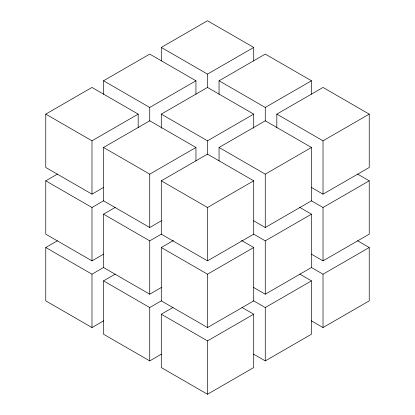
<?xml version="1.0" encoding="UTF-8"?>
<svg xmlns="http://www.w3.org/2000/svg" width="415" height="415" viewBox="0 0 415 415"><rect width="100%" height="100%" fill="white"/><g stroke="black" fill="none" stroke-linecap="round" stroke-linejoin="round"><path stroke-width="0.62" d="M103.667 187.409L91.98 194.158L45.769 167.484L45.769 114.125L91.98 87.446L138.185 114.125L138.185 127.623M103.532 94.278L103.532 80.775L149.737 54.1L195.947 80.775L195.947 94.278M161.29 60.927L161.29 47.429L207.5 20.75L253.71 47.429L253.71 60.927M45.769 114.125L91.98 140.804L138.185 114.125M103.532 80.775L149.737 107.454L195.947 80.775M161.29 47.429L207.5 74.109L253.71 47.429M103.667 254.11L91.98 260.859L45.769 234.179L45.769 180.821L57.462 174.072M161.43 220.759L149.737 227.508L103.532 200.829L103.532 147.47L149.737 120.796L195.947 147.47L195.947 160.973M161.29 128.266L161.29 114.125L207.5 87.446L253.71 114.125L253.71 128.266M219.053 94.278L219.053 80.775L265.263 54.1L311.468 80.775L311.468 94.278M45.769 180.821L91.98 207.5L103.667 200.751M103.532 147.47L149.737 174.15L195.947 147.47M161.29 114.125L207.5 140.804L253.71 114.125M219.053 80.775L265.263 107.454L311.468 80.775M103.667 320.805L91.98 327.554L45.769 300.875L45.769 247.516L57.462 240.767M161.43 287.455L149.737 294.204L103.532 267.525L103.532 214.171L115.22 207.417M161.29 180.821L207.5 154.141L253.71 180.821L253.71 234.179L207.5 260.859L161.29 234.179L161.29 180.821L207.5 207.5L253.71 180.821M219.053 160.973L219.053 147.47L265.263 120.796L311.468 147.47L311.468 200.829L265.263 227.508L253.57 220.759M276.815 127.623L276.815 114.125L323.02 87.446L369.231 114.125L369.231 167.484L323.02 194.158L311.333 187.409M45.769 247.516L91.98 274.196L103.667 267.447M103.532 214.171L149.737 240.845L161.43 234.096M219.053 147.47L265.263 174.15L311.468 147.47M276.815 114.125L323.02 140.804L369.231 114.125M161.43 354.151L149.737 360.9L103.532 334.225L103.532 280.867L115.22 274.118M241.463 240.446L253.71 247.516L253.71 300.875L207.5 327.554L161.29 300.875L161.29 247.516L173.537 240.446M103.532 280.867L149.737 307.546L161.43 300.792M161.29 247.516L207.5 274.196L253.71 247.516M253.57 234.096L265.263 240.845L311.468 214.171L311.468 267.525L265.263 294.204L253.57 287.455M311.333 200.751L323.02 207.5L369.231 180.821L369.231 234.179L323.02 260.859L311.333 254.11M242.018 307.463L253.71 314.212L253.71 367.571L207.5 394.25L161.29 367.571L161.29 314.212L172.982 307.463M161.29 314.212L207.5 340.891L253.71 314.212M253.57 300.792L265.263 307.546L311.468 280.867L311.468 334.225L265.263 360.9L253.57 354.151M311.333 267.447L323.02 274.196L369.231 247.516L369.231 300.875L323.02 327.554L311.333 320.805M357.538 174.072L369.231 180.821M299.78 207.417L311.468 214.171M357.538 240.767L369.231 247.516M299.78 274.118L311.468 280.867M323.02 140.804L323.02 194.158M323.02 207.5L323.02 260.859M323.02 274.196L323.02 327.554M265.263 107.454L265.263 120.957M265.263 174.15L265.263 227.508M265.263 240.845L265.263 294.204M265.263 307.546L265.263 360.9M207.5 74.109L207.5 87.607M207.5 140.804L207.5 154.302M207.5 207.5L207.5 260.859M207.5 274.196L207.5 327.554M207.5 340.891L207.5 394.25M149.737 107.454L149.737 120.957M149.737 174.15L149.737 227.508M149.737 240.845L149.737 294.204M149.737 307.546L149.737 360.9M91.98 140.804L91.98 194.158M91.98 207.5L91.98 260.859M91.98 274.196L91.98 327.554"/></g></svg>
